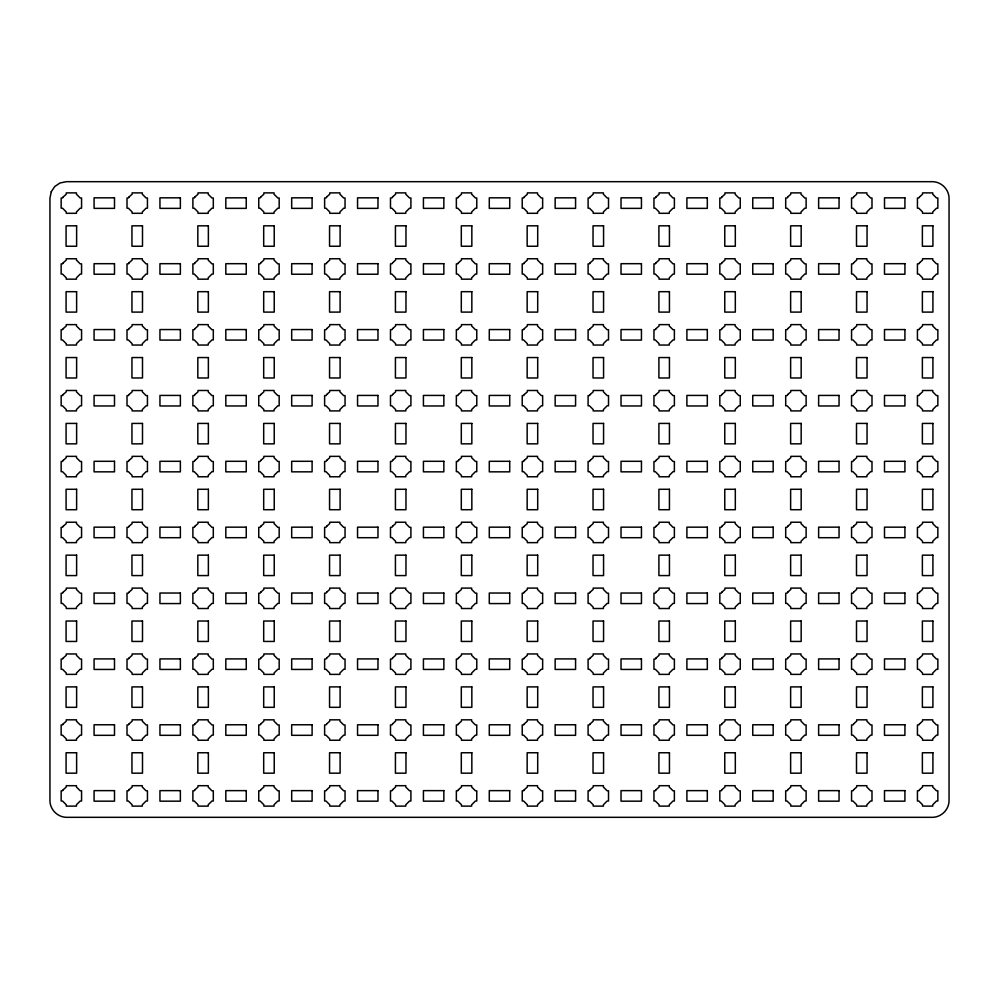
<?xml version="1.0" encoding="UTF-8"?>
<svg xmlns="http://www.w3.org/2000/svg" width="999" height="999" viewBox="0 0 999 999"><rect width="100%" height="100%" fill="white"/><g stroke="black" fill="none" stroke-linecap="round" stroke-linejoin="round"><path stroke-width="1.5" d="M51.249 191.746L49.95 198.152L49.95 800.848C50.125 809.702 57.567 817.145 66.421 817.319L932.579 817.319C941.433 817.145 948.875 809.702 949.05 800.848L949.05 198.152C948.875 189.298 941.433 181.855 932.579 181.681L66.421 181.681L60.002 182.979L54.77 186.513L51.249 191.746M63.262 196.878L62.512 197.989L61.151 197.989L61.151 208.204L62.512 208.204L66.246 211.938L66.246 213.299L76.461 213.299L76.461 211.938L80.195 208.204L81.568 208.204L81.568 197.989L80.195 197.989L76.461 194.256L76.461 192.882L66.246 192.882L66.246 194.256L63.262 196.878M63.262 262.749L62.512 263.861L61.151 263.861L61.151 274.063L62.512 274.063L66.246 277.809L66.246 279.171L76.461 279.171L76.461 277.809L80.195 274.063L81.568 274.063L81.568 263.861L80.195 263.861L76.461 260.115L76.461 258.753L66.246 258.753L66.246 260.115L63.262 262.749M129.121 196.878L128.384 197.989L127.01 197.989L127.01 208.204L128.384 208.204L132.118 211.938L132.118 213.299L142.333 213.299L142.333 211.938L146.066 208.204L147.44 208.204L147.44 197.989L146.066 197.989L142.333 194.256L142.333 192.882L132.118 192.882L132.118 194.256L129.121 196.878M63.262 328.609L62.512 329.72L61.151 329.72L61.151 339.935L62.512 339.935L66.246 343.668L66.246 345.042L76.461 345.042L76.461 343.668L80.195 339.935L81.568 339.935L81.568 329.72L80.195 329.72L76.461 325.986L76.461 324.625L66.246 324.625L66.246 325.986L63.262 328.609M129.121 262.749L128.384 263.861L127.01 263.861L127.01 274.063L128.384 274.063L132.118 277.809L132.118 279.171L142.333 279.171L142.333 277.809L146.066 274.063L147.44 274.063L147.44 263.861L146.066 263.861L142.333 260.115L142.333 258.753L132.118 258.753L132.118 260.115L129.121 262.749M194.992 196.878L194.256 197.989L192.882 197.989L192.882 208.204L194.256 208.204L197.989 211.938L197.989 213.299L208.204 213.299L208.204 211.938L211.938 208.204L213.299 208.204L213.299 197.989L211.938 197.989L208.204 194.256L208.204 192.882L197.989 192.882L197.989 194.256L194.992 196.878M63.262 394.48L62.512 395.592L61.151 395.592L61.151 405.806L62.512 405.806L66.246 409.54L66.246 410.901L76.461 410.901L76.461 409.54L80.195 405.806L81.568 405.806L81.568 395.592L80.195 395.592L76.461 391.858L76.461 390.484L66.246 390.484L66.246 391.858L63.262 394.48M129.121 328.609L128.384 329.72L127.01 329.72L127.01 339.935L128.384 339.935L132.118 343.668L132.118 345.042L142.333 345.042L142.333 343.668L146.066 339.935L147.44 339.935L147.44 329.72L146.066 329.72L142.333 325.986L142.333 324.625L132.118 324.625L132.118 325.986L129.121 328.609M194.992 262.749L194.256 263.861L192.882 263.861L192.882 274.063L194.256 274.063L197.989 277.809L197.989 279.171L208.204 279.171L208.204 277.809L211.938 274.063L213.299 274.063L213.299 263.861L211.938 263.861L208.204 260.115L208.204 258.753L197.989 258.753L197.989 260.115L194.992 262.749M63.262 460.352L62.512 461.463L61.151 461.463L61.151 471.665L62.512 471.665L66.246 475.412L66.246 476.773L76.461 476.773L76.461 475.412L80.195 471.665L81.568 471.665L81.568 461.463L80.195 461.463L76.461 457.717L76.461 456.356L66.246 456.356L66.246 457.717L63.262 460.352M260.864 196.878L260.115 197.989L258.753 197.989L258.753 208.204L260.115 208.204L263.861 211.938L263.861 213.299L274.063 213.299L274.063 211.938L277.809 208.204L279.171 208.204L279.171 197.989L277.809 197.989L274.063 194.256L274.063 192.882L263.861 192.882L263.861 194.256L260.864 196.878M129.121 394.48L128.384 395.592L127.01 395.592L127.01 405.806L128.384 405.806L132.118 409.54L132.118 410.901L142.333 410.901L142.333 409.54L146.066 405.806L147.44 405.806L147.44 395.592L146.066 395.592L142.333 391.858L142.333 390.484L132.118 390.484L132.118 391.858L129.121 394.48M194.992 328.609L194.256 329.72L192.882 329.72L192.882 339.935L194.256 339.935L197.989 343.668L197.989 345.042L208.204 345.042L208.204 343.668L211.938 339.935L213.299 339.935L213.299 329.72L211.938 329.72L208.204 325.986L208.204 324.625L197.989 324.625L197.989 325.986L194.992 328.609M63.262 526.223L62.512 527.335L61.151 527.335L61.151 537.537L62.512 537.537L66.246 541.283L66.246 542.644L76.461 542.644L76.461 541.283L80.195 537.537L81.568 537.537L81.568 527.335L80.195 527.335L76.461 523.588L76.461 522.227L66.246 522.227L66.246 523.588L63.262 526.223M260.864 262.749L260.115 263.861L258.753 263.861L258.753 274.063L260.115 274.063L263.861 277.809L263.861 279.171L274.063 279.171L274.063 277.809L277.809 274.063L279.171 274.063L279.171 263.861L277.809 263.861L274.063 260.115L274.063 258.753L263.861 258.753L263.861 260.115L260.864 262.749M129.121 460.352L128.384 461.463L127.01 461.463L127.01 471.665L128.384 471.665L132.118 475.412L132.118 476.773L142.333 476.773L142.333 475.412L146.066 471.665L147.44 471.665L147.44 461.463L146.066 461.463L142.333 457.717L142.333 456.356L132.118 456.356L132.118 457.717L129.121 460.352M326.735 196.878L325.986 197.989L324.625 197.989L324.625 208.204L325.986 208.204L329.72 211.938L329.72 213.299L339.935 213.299L339.935 211.938L343.668 208.204L345.042 208.204L345.042 197.989L343.668 197.989L339.935 194.256L339.935 192.882L329.72 192.882L329.72 194.256L326.735 196.878M194.992 394.48L194.256 395.592L192.882 395.592L192.882 405.806L194.256 405.806L197.989 409.54L197.989 410.901L208.204 410.901L208.204 409.54L211.938 405.806L213.299 405.806L213.299 395.592L211.938 395.592L208.204 391.858L208.204 390.484L197.989 390.484L197.989 391.858L194.992 394.48M63.262 592.082L62.512 593.194L61.151 593.194L61.151 603.408L62.512 603.408L66.246 607.142L66.246 608.516L76.461 608.516L76.461 607.142L80.195 603.408L81.568 603.408L81.568 593.194L80.195 593.194L76.461 589.46L76.461 588.099L66.246 588.099L66.246 589.46L63.262 592.082M260.864 328.609L260.115 329.72L258.753 329.72L258.753 339.935L260.115 339.935L263.861 343.668L263.861 345.042L274.063 345.042L274.063 343.668L277.809 339.935L279.171 339.935L279.171 329.72L277.809 329.72L274.063 325.986L274.063 324.625L263.861 324.625L263.861 325.986L260.864 328.609M129.121 526.223L128.384 527.335L127.01 527.335L127.01 537.537L128.384 537.537L132.118 541.283L132.118 542.644L142.333 542.644L142.333 541.283L146.066 537.537L147.44 537.537L147.44 527.335L146.066 527.335L142.333 523.588L142.333 522.227L132.118 522.227L132.118 523.588L129.121 526.223M326.735 262.749L325.986 263.861L324.625 263.861L324.625 274.063L325.986 274.063L329.72 277.809L329.72 279.171L339.935 279.171L339.935 277.809L343.668 274.063L345.042 274.063L345.042 263.861L343.668 263.861L339.935 260.115L339.935 258.753L329.72 258.753L329.72 260.115L326.735 262.749M194.992 460.352L194.256 461.463L192.882 461.463L192.882 471.665L194.256 471.665L197.989 475.412L197.989 476.773L208.204 476.773L208.204 475.412L211.938 471.665L213.299 471.665L213.299 461.463L211.938 461.463L208.204 457.717L208.204 456.356L197.989 456.356L197.989 457.717L194.992 460.352M63.262 657.954L62.512 659.065L61.151 659.065L61.151 669.28L62.512 669.28L66.246 673.014L66.246 674.375L76.461 674.375L76.461 673.014L80.195 669.28L81.568 669.28L81.568 659.065L80.195 659.065L76.461 655.332L76.461 653.958L66.246 653.958L66.246 655.332L63.262 657.954M392.595 196.878L391.858 197.989L390.484 197.989L390.484 208.204L391.858 208.204L395.592 211.938L395.592 213.299L405.806 213.299L405.806 211.938L409.54 208.204L410.901 208.204L410.901 197.989L409.54 197.989L405.806 194.256L405.806 192.882L395.592 192.882L395.592 194.256L392.595 196.878M260.864 394.48L260.115 395.592L258.753 395.592L258.753 405.806L260.115 405.806L263.861 409.54L263.861 410.901L274.063 410.901L274.063 409.54L277.809 405.806L279.171 405.806L279.171 395.592L277.809 395.592L274.063 391.858L274.063 390.484L263.861 390.484L263.861 391.858L260.864 394.48M129.121 592.082L128.384 593.194L127.01 593.194L127.01 603.408L128.384 603.408L132.118 607.142L132.118 608.516L142.333 608.516L142.333 607.142L146.066 603.408L147.44 603.408L147.44 593.194L146.066 593.194L142.333 589.46L142.333 588.099L132.118 588.099L132.118 589.46L129.121 592.082M326.735 328.609L325.986 329.72L324.625 329.72L324.625 339.935L325.986 339.935L329.72 343.668L329.72 345.042L339.935 345.042L339.935 343.668L343.668 339.935L345.042 339.935L345.042 329.72L343.668 329.72L339.935 325.986L339.935 324.625L329.72 324.625L329.72 325.986L326.735 328.609M194.992 526.223L194.256 527.335L192.882 527.335L192.882 537.537L194.256 537.537L197.989 541.283L197.989 542.644L208.204 542.644L208.204 541.283L211.938 537.537L213.299 537.537L213.299 527.335L211.938 527.335L208.204 523.588L208.204 522.227L197.989 522.227L197.989 523.588L194.992 526.223M63.262 723.825L62.512 724.937L61.151 724.937L61.151 735.139L62.512 735.139L66.246 738.885L66.246 740.247L76.461 740.247L76.461 738.885L80.195 735.139L81.568 735.139L81.568 724.937L80.195 724.937L76.461 721.191L76.461 719.829L66.246 719.829L66.246 721.191L63.262 723.825M392.595 262.749L391.858 263.861L390.484 263.861L390.484 274.063L391.858 274.063L395.592 277.809L395.592 279.171L405.806 279.171L405.806 277.809L409.54 274.063L410.901 274.063L410.901 263.861L409.54 263.861L405.806 260.115L405.806 258.753L395.592 258.753L395.592 260.115L392.595 262.749M260.864 460.352L260.115 461.463L258.753 461.463L258.753 471.665L260.115 471.665L263.861 475.412L263.861 476.773L274.063 476.773L274.063 475.412L277.809 471.665L279.171 471.665L279.171 461.463L277.809 461.463L274.063 457.717L274.063 456.356L263.861 456.356L263.861 457.717L260.864 460.352M129.121 657.954L128.384 659.065L127.01 659.065L127.01 669.28L128.384 669.28L132.118 673.014L132.118 674.375L142.333 674.375L142.333 673.014L146.066 669.28L147.44 669.28L147.44 659.065L146.066 659.065L142.333 655.332L142.333 653.958L132.118 653.958L132.118 655.332L129.121 657.954M458.466 196.878L457.717 197.989L456.356 197.989L456.356 208.204L457.717 208.204L461.463 211.938L461.463 213.299L471.665 213.299L471.665 211.938L475.412 208.204L476.773 208.204L476.773 197.989L475.412 197.989L471.665 194.256L471.665 192.882L461.463 192.882L461.463 194.256L458.466 196.878M326.735 394.48L325.986 395.592L324.625 395.592L324.625 405.806L325.986 405.806L329.72 409.54L329.72 410.901L339.935 410.901L339.935 409.54L343.668 405.806L345.042 405.806L345.042 395.592L343.668 395.592L339.935 391.858L339.935 390.484L329.72 390.484L329.72 391.858L326.735 394.48M194.992 592.082L194.256 593.194L192.882 593.194L192.882 603.408L194.256 603.408L197.989 607.142L197.989 608.516L208.204 608.516L208.204 607.142L211.938 603.408L213.299 603.408L213.299 593.194L211.938 593.194L208.204 589.46L208.204 588.099L197.989 588.099L197.989 589.46L194.992 592.082M63.262 789.685L62.512 790.796L61.151 790.796L61.151 801.011L62.512 801.011L66.246 804.744L66.246 806.118L76.461 806.118L76.461 804.744L80.195 801.011L81.568 801.011L81.568 790.796L80.195 790.796L76.461 787.062L76.461 785.701L66.246 785.701L66.246 787.062L63.262 789.685M392.595 328.609L391.858 329.72L390.484 329.72L390.484 339.935L391.858 339.935L395.592 343.668L395.592 345.042L405.806 345.042L405.806 343.668L409.54 339.935L410.901 339.935L410.901 329.72L409.54 329.72L405.806 325.986L405.806 324.625L395.592 324.625L395.592 325.986L392.595 328.609M260.864 526.223L260.115 527.335L258.753 527.335L258.753 537.537L260.115 537.537L263.861 541.283L263.861 542.644L274.063 542.644L274.063 541.283L277.809 537.537L279.171 537.537L279.171 527.335L277.809 527.335L274.063 523.588L274.063 522.227L263.861 522.227L263.861 523.588L260.864 526.223M129.121 723.825L128.384 724.937L127.01 724.937L127.01 735.139L128.384 735.139L132.118 738.885L132.118 740.247L142.333 740.247L142.333 738.885L146.066 735.139L147.44 735.139L147.44 724.937L146.066 724.937L142.333 721.191L142.333 719.829L132.118 719.829L132.118 721.191L129.121 723.825M458.466 262.749L457.717 263.861L456.356 263.861L456.356 274.063L457.717 274.063L461.463 277.809L461.463 279.171L471.665 279.171L471.665 277.809L475.412 274.063L476.773 274.063L476.773 263.861L475.412 263.861L471.665 260.115L471.665 258.753L461.463 258.753L461.463 260.115L458.466 262.749M326.735 460.352L325.986 461.463L324.625 461.463L324.625 471.665L325.986 471.665L329.72 475.412L329.72 476.773L339.935 476.773L339.935 475.412L343.668 471.665L345.042 471.665L345.042 461.463L343.668 461.463L339.935 457.717L339.935 456.356L329.72 456.356L329.72 457.717L326.735 460.352M194.992 657.954L194.256 659.065L192.882 659.065L192.882 669.28L194.256 669.28L197.989 673.014L197.989 674.375L208.204 674.375L208.204 673.014L211.938 669.28L213.299 669.28L213.299 659.065L211.938 659.065L208.204 655.332L208.204 653.958L197.989 653.958L197.989 655.332L194.992 657.954M524.338 196.878L523.588 197.989L522.227 197.989L522.227 208.204L523.588 208.204L527.335 211.938L527.335 213.299L537.537 213.299L537.537 211.938L541.283 208.204L542.644 208.204L542.644 197.989L541.283 197.989L537.537 194.256L537.537 192.882L527.335 192.882L527.335 194.256L524.338 196.878M392.595 394.48L391.858 395.592L390.484 395.592L390.484 405.806L391.858 405.806L395.592 409.54L395.592 410.901L405.806 410.901L405.806 409.54L409.54 405.806L410.901 405.806L410.901 395.592L409.54 395.592L405.806 391.858L405.806 390.484L395.592 390.484L395.592 391.858L392.595 394.48M260.864 592.082L260.115 593.194L258.753 593.194L258.753 603.408L260.115 603.408L263.861 607.142L263.861 608.516L274.063 608.516L274.063 607.142L277.809 603.408L279.171 603.408L279.171 593.194L277.809 593.194L274.063 589.46L274.063 588.099L263.861 588.099L263.861 589.46L260.864 592.082M129.121 789.685L128.384 790.796L127.01 790.796L127.01 801.011L128.384 801.011L132.118 804.744L132.118 806.118L142.333 806.118L142.333 804.744L146.066 801.011L147.44 801.011L147.44 790.796L146.066 790.796L142.333 787.062L142.333 785.701L132.118 785.701L132.118 787.062L129.121 789.685M458.466 328.609L457.717 329.72L456.356 329.72L456.356 339.935L457.717 339.935L461.463 343.668L461.463 345.042L471.665 345.042L471.665 343.668L475.412 339.935L476.773 339.935L476.773 329.72L475.412 329.72L471.665 325.986L471.665 324.625L461.463 324.625L461.463 325.986L458.466 328.609M326.735 526.223L325.986 527.335L324.625 527.335L324.625 537.537L325.986 537.537L329.72 541.283L329.72 542.644L339.935 542.644L339.935 541.283L343.668 537.537L345.042 537.537L345.042 527.335L343.668 527.335L339.935 523.588L339.935 522.227L329.72 522.227L329.72 523.588L326.735 526.223M194.992 723.825L194.256 724.937L192.882 724.937L192.882 735.139L194.256 735.139L197.989 738.885L197.989 740.247L208.204 740.247L208.204 738.885L211.938 735.139L213.299 735.139L213.299 724.937L211.938 724.937L208.204 721.191L208.204 719.829L197.989 719.829L197.989 721.191L194.992 723.825M524.338 262.749L523.588 263.861L522.227 263.861L522.227 274.063L523.588 274.063L527.335 277.809L527.335 279.171L537.537 279.171L537.537 277.809L541.283 274.063L542.644 274.063L542.644 263.861L541.283 263.861L537.537 260.115L537.537 258.753L527.335 258.753L527.335 260.115L524.338 262.749M392.595 460.352L391.858 461.463L390.484 461.463L390.484 471.665L391.858 471.665L395.592 475.412L395.592 476.773L405.806 476.773L405.806 475.412L409.54 471.665L410.901 471.665L410.901 461.463L409.54 461.463L405.806 457.717L405.806 456.356L395.592 456.356L395.592 457.717L392.595 460.352M260.864 657.954L260.115 659.065L258.753 659.065L258.753 669.28L260.115 669.28L263.861 673.014L263.861 674.375L274.063 674.375L274.063 673.014L277.809 669.28L279.171 669.28L279.171 659.065L277.809 659.065L274.063 655.332L274.063 653.958L263.861 653.958L263.861 655.332L260.864 657.954M590.209 196.878L589.46 197.989L588.099 197.989L588.099 208.204L589.46 208.204L593.194 211.938L593.194 213.299L603.408 213.299L603.408 211.938L607.142 208.204L608.516 208.204L608.516 197.989L607.142 197.989L603.408 194.256L603.408 192.882L593.194 192.882L593.194 194.256L590.209 196.878M458.466 394.48L457.717 395.592L456.356 395.592L456.356 405.806L457.717 405.806L461.463 409.54L461.463 410.901L471.665 410.901L471.665 409.54L475.412 405.806L476.773 405.806L476.773 395.592L475.412 395.592L471.665 391.858L471.665 390.484L461.463 390.484L461.463 391.858L458.466 394.48M326.735 592.082L325.986 593.194L324.625 593.194L324.625 603.408L325.986 603.408L329.72 607.142L329.72 608.516L339.935 608.516L339.935 607.142L343.668 603.408L345.042 603.408L345.042 593.194L343.668 593.194L339.935 589.46L339.935 588.099L329.72 588.099L329.72 589.46L326.735 592.082M194.992 789.685L194.256 790.796L192.882 790.796L192.882 801.011L194.256 801.011L197.989 804.744L197.989 806.118L208.204 806.118L208.204 804.744L211.938 801.011L213.299 801.011L213.299 790.796L211.938 790.796L208.204 787.062L208.204 785.701L197.989 785.701L197.989 787.062L194.992 789.685M524.338 328.609L523.588 329.72L522.227 329.72L522.227 339.935L523.588 339.935L527.335 343.668L527.335 345.042L537.537 345.042L537.537 343.668L541.283 339.935L542.644 339.935L542.644 329.72L541.283 329.72L537.537 325.986L537.537 324.625L527.335 324.625L527.335 325.986L524.338 328.609M392.595 526.223L391.858 527.335L390.484 527.335L390.484 537.537L391.858 537.537L395.592 541.283L395.592 542.644L405.806 542.644L405.806 541.283L409.54 537.537L410.901 537.537L410.901 527.335L409.54 527.335L405.806 523.588L405.806 522.227L395.592 522.227L395.592 523.588L392.595 526.223M260.864 723.825L260.115 724.937L258.753 724.937L258.753 735.139L260.115 735.139L263.861 738.885L263.861 740.247L274.063 740.247L274.063 738.885L277.809 735.139L279.171 735.139L279.171 724.937L277.809 724.937L274.063 721.191L274.063 719.829L263.861 719.829L263.861 721.191L260.864 723.825M590.209 262.749L589.46 263.861L588.099 263.861L588.099 274.063L589.46 274.063L593.194 277.809L593.194 279.171L603.408 279.171L603.408 277.809L607.142 274.063L608.516 274.063L608.516 263.861L607.142 263.861L603.408 260.115L603.408 258.753L593.194 258.753L593.194 260.115L590.209 262.749M458.466 460.352L457.717 461.463L456.356 461.463L456.356 471.665L457.717 471.665L461.463 475.412L461.463 476.773L471.665 476.773L471.665 475.412L475.412 471.665L476.773 471.665L476.773 461.463L475.412 461.463L471.665 457.717L471.665 456.356L461.463 456.356L461.463 457.717L458.466 460.352M326.735 657.954L325.986 659.065L324.625 659.065L324.625 669.28L325.986 669.28L329.72 673.014L329.72 674.375L339.935 674.375L339.935 673.014L343.668 669.28L345.042 669.28L345.042 659.065L343.668 659.065L339.935 655.332L339.935 653.958L329.72 653.958L329.72 655.332L326.735 657.954M656.068 196.878L655.332 197.989L653.958 197.989L653.958 208.204L655.332 208.204L659.065 211.938L659.065 213.299L669.28 213.299L669.28 211.938L673.014 208.204L674.375 208.204L674.375 197.989L673.014 197.989L669.28 194.256L669.28 192.882L659.065 192.882L659.065 194.256L656.068 196.878M524.338 394.48L523.588 395.592L522.227 395.592L522.227 405.806L523.588 405.806L527.335 409.54L527.335 410.901L537.537 410.901L537.537 409.54L541.283 405.806L542.644 405.806L542.644 395.592L541.283 395.592L537.537 391.858L537.537 390.484L527.335 390.484L527.335 391.858L524.338 394.48M392.595 592.082L391.858 593.194L390.484 593.194L390.484 603.408L391.858 603.408L395.592 607.142L395.592 608.516L405.806 608.516L405.806 607.142L409.54 603.408L410.901 603.408L410.901 593.194L409.54 593.194L405.806 589.46L405.806 588.099L395.592 588.099L395.592 589.46L392.595 592.082M260.864 789.685L260.115 790.796L258.753 790.796L258.753 801.011L260.115 801.011L263.861 804.744L263.861 806.118L274.063 806.118L274.063 804.744L277.809 801.011L279.171 801.011L279.171 790.796L277.809 790.796L274.063 787.062L274.063 785.701L263.861 785.701L263.861 787.062L260.864 789.685M590.209 328.609L589.46 329.72L588.099 329.72L588.099 339.935L589.46 339.935L593.194 343.668L593.194 345.042L603.408 345.042L603.408 343.668L607.142 339.935L608.516 339.935L608.516 329.72L607.142 329.72L603.408 325.986L603.408 324.625L593.194 324.625L593.194 325.986L590.209 328.609M458.466 526.223L457.717 527.335L456.356 527.335L456.356 537.537L457.717 537.537L461.463 541.283L461.463 542.644L471.665 542.644L471.665 541.283L475.412 537.537L476.773 537.537L476.773 527.335L475.412 527.335L471.665 523.588L471.665 522.227L461.463 522.227L461.463 523.588L458.466 526.223M326.735 723.825L325.986 724.937L324.625 724.937L324.625 735.139L325.986 735.139L329.72 738.885L329.72 740.247L339.935 740.247L339.935 738.885L343.668 735.139L345.042 735.139L345.042 724.937L343.668 724.937L339.935 721.191L339.935 719.829L329.72 719.829L329.72 721.191L326.735 723.825M656.068 262.749L655.332 263.861L653.958 263.861L653.958 274.063L655.332 274.063L659.065 277.809L659.065 279.171L669.28 279.171L669.28 277.809L673.014 274.063L674.375 274.063L674.375 263.861L673.014 263.861L669.28 260.115L669.28 258.753L659.065 258.753L659.065 260.115L656.068 262.749M524.338 460.352L523.588 461.463L522.227 461.463L522.227 471.665L523.588 471.665L527.335 475.412L527.335 476.773L537.537 476.773L537.537 475.412L541.283 471.665L542.644 471.665L542.644 461.463L541.283 461.463L537.537 457.717L537.537 456.356L527.335 456.356L527.335 457.717L524.338 460.352M392.595 657.954L391.858 659.065L390.484 659.065L390.484 669.28L391.858 669.28L395.592 673.014L395.592 674.375L405.806 674.375L405.806 673.014L409.54 669.28L410.901 669.28L410.901 659.065L409.54 659.065L405.806 655.332L405.806 653.958L395.592 653.958L395.592 655.332L392.595 657.954M721.94 196.878L721.191 197.989L719.829 197.989L719.829 208.204L721.191 208.204L724.937 211.938L724.937 213.299L735.139 213.299L735.139 211.938L738.885 208.204L740.247 208.204L740.247 197.989L738.885 197.989L735.139 194.256L735.139 192.882L724.937 192.882L724.937 194.256L721.94 196.878M590.209 394.48L589.46 395.592L588.099 395.592L588.099 405.806L589.46 405.806L593.194 409.54L593.194 410.901L603.408 410.901L603.408 409.54L607.142 405.806L608.516 405.806L608.516 395.592L607.142 395.592L603.408 391.858L603.408 390.484L593.194 390.484L593.194 391.858L590.209 394.48M458.466 592.082L457.717 593.194L456.356 593.194L456.356 603.408L457.717 603.408L461.463 607.142L461.463 608.516L471.665 608.516L471.665 607.142L475.412 603.408L476.773 603.408L476.773 593.194L475.412 593.194L471.665 589.46L471.665 588.099L461.463 588.099L461.463 589.46L458.466 592.082M326.735 789.685L325.986 790.796L324.625 790.796L324.625 801.011L325.986 801.011L329.72 804.744L329.72 806.118L339.935 806.118L339.935 804.744L343.668 801.011L345.042 801.011L345.042 790.796L343.668 790.796L339.935 787.062L339.935 785.701L329.72 785.701L329.72 787.062L326.735 789.685M656.068 328.609L655.332 329.72L653.958 329.72L653.958 339.935L655.332 339.935L659.065 343.668L659.065 345.042L669.28 345.042L669.28 343.668L673.014 339.935L674.375 339.935L674.375 329.72L673.014 329.72L669.28 325.986L669.28 324.625L659.065 324.625L659.065 325.986L656.068 328.609M524.338 526.223L523.588 527.335L522.227 527.335L522.227 537.537L523.588 537.537L527.335 541.283L527.335 542.644L537.537 542.644L537.537 541.283L541.283 537.537L542.644 537.537L542.644 527.335L541.283 527.335L537.537 523.588L537.537 522.227L527.335 522.227L527.335 523.588L524.338 526.223M392.595 723.825L391.858 724.937L390.484 724.937L390.484 735.139L391.858 735.139L395.592 738.885L395.592 740.247L405.806 740.247L405.806 738.885L409.54 735.139L410.901 735.139L410.901 724.937L409.54 724.937L405.806 721.191L405.806 719.829L395.592 719.829L395.592 721.191L392.595 723.825M721.94 262.749L721.191 263.861L719.829 263.861L719.829 274.063L721.191 274.063L724.937 277.809L724.937 279.171L735.139 279.171L735.139 277.809L738.885 274.063L740.247 274.063L740.247 263.861L738.885 263.861L735.139 260.115L735.139 258.753L724.937 258.753L724.937 260.115L721.94 262.749M590.209 460.352L589.46 461.463L588.099 461.463L588.099 471.665L589.46 471.665L593.194 475.412L593.194 476.773L603.408 476.773L603.408 475.412L607.142 471.665L608.516 471.665L608.516 461.463L607.142 461.463L603.408 457.717L603.408 456.356L593.194 456.356L593.194 457.717L590.209 460.352M458.466 657.954L457.717 659.065L456.356 659.065L456.356 669.28L457.717 669.28L461.463 673.014L461.463 674.375L471.665 674.375L471.665 673.014L475.412 669.28L476.773 669.28L476.773 659.065L475.412 659.065L471.665 655.332L471.665 653.958L461.463 653.958L461.463 655.332L458.466 657.954M787.811 196.878L787.062 197.989L785.701 197.989L785.701 208.204L787.062 208.204L790.796 211.938L790.796 213.299L801.011 213.299L801.011 211.938L804.744 208.204L806.118 208.204L806.118 197.989L804.744 197.989L801.011 194.256L801.011 192.882L790.796 192.882L790.796 194.256L787.811 196.878M656.068 394.48L655.332 395.592L653.958 395.592L653.958 405.806L655.332 405.806L659.065 409.54L659.065 410.901L669.28 410.901L669.28 409.54L673.014 405.806L674.375 405.806L674.375 395.592L673.014 395.592L669.28 391.858L669.28 390.484L659.065 390.484L659.065 391.858L656.068 394.48M524.338 592.082L523.588 593.194L522.227 593.194L522.227 603.408L523.588 603.408L527.335 607.142L527.335 608.516L537.537 608.516L537.537 607.142L541.283 603.408L542.644 603.408L542.644 593.194L541.283 593.194L537.537 589.46L537.537 588.099L527.335 588.099L527.335 589.46L524.338 592.082M392.595 789.685L391.858 790.796L390.484 790.796L390.484 801.011L391.858 801.011L395.592 804.744L395.592 806.118L405.806 806.118L405.806 804.744L409.54 801.011L410.901 801.011L410.901 790.796L409.54 790.796L405.806 787.062L405.806 785.701L395.592 785.701L395.592 787.062L392.595 789.685M721.94 328.609L721.191 329.72L719.829 329.72L719.829 339.935L721.191 339.935L724.937 343.668L724.937 345.042L735.139 345.042L735.139 343.668L738.885 339.935L740.247 339.935L740.247 329.72L738.885 329.72L735.139 325.986L735.139 324.625L724.937 324.625L724.937 325.986L721.94 328.609M590.209 526.223L589.46 527.335L588.099 527.335L588.099 537.537L589.46 537.537L593.194 541.283L593.194 542.644L603.408 542.644L603.408 541.283L607.142 537.537L608.516 537.537L608.516 527.335L607.142 527.335L603.408 523.588L603.408 522.227L593.194 522.227L593.194 523.588L590.209 526.223M458.466 723.825L457.717 724.937L456.356 724.937L456.356 735.139L457.717 735.139L461.463 738.885L461.463 740.247L471.665 740.247L471.665 738.885L475.412 735.139L476.773 735.139L476.773 724.937L475.412 724.937L471.665 721.191L471.665 719.829L461.463 719.829L461.463 721.191L458.466 723.825M787.811 262.749L787.062 263.861L785.701 263.861L785.701 274.063L787.062 274.063L790.796 277.809L790.796 279.171L801.011 279.171L801.011 277.809L804.744 274.063L806.118 274.063L806.118 263.861L804.744 263.861L801.011 260.115L801.011 258.753L790.796 258.753L790.796 260.115L787.811 262.749M656.068 460.352L655.332 461.463L653.958 461.463L653.958 471.665L655.332 471.665L659.065 475.412L659.065 476.773L669.28 476.773L669.28 475.412L673.014 471.665L674.375 471.665L674.375 461.463L673.014 461.463L669.28 457.717L669.28 456.356L659.065 456.356L659.065 457.717L656.068 460.352M524.338 657.954L523.588 659.065L522.227 659.065L522.227 669.28L523.588 669.28L527.335 673.014L527.335 674.375L537.537 674.375L537.537 673.014L541.283 669.28L542.644 669.28L542.644 659.065L541.283 659.065L537.537 655.332L537.537 653.958L527.335 653.958L527.335 655.332L524.338 657.954M853.67 196.878L852.934 197.989L851.56 197.989L851.56 208.204L852.934 208.204L856.667 211.938L856.667 213.299L866.882 213.299L866.882 211.938L870.616 208.204L871.99 208.204L871.99 197.989L870.616 197.989L866.882 194.256L866.882 192.882L856.667 192.882L856.667 194.256L853.67 196.878M721.94 394.48L721.191 395.592L719.829 395.592L719.829 405.806L721.191 405.806L724.937 409.54L724.937 410.901L735.139 410.901L735.139 409.54L738.885 405.806L740.247 405.806L740.247 395.592L738.885 395.592L735.139 391.858L735.139 390.484L724.937 390.484L724.937 391.858L721.94 394.48M590.209 592.082L589.46 593.194L588.099 593.194L588.099 603.408L589.46 603.408L593.194 607.142L593.194 608.516L603.408 608.516L603.408 607.142L607.142 603.408L608.516 603.408L608.516 593.194L607.142 593.194L603.408 589.46L603.408 588.099L593.194 588.099L593.194 589.46L590.209 592.082M458.466 789.685L457.717 790.796L456.356 790.796L456.356 801.011L457.717 801.011L461.463 804.744L461.463 806.118L471.665 806.118L471.665 804.744L475.412 801.011L476.773 801.011L476.773 790.796L475.412 790.796L471.665 787.062L471.665 785.701L461.463 785.701L461.463 787.062L458.466 789.685M787.811 328.609L787.062 329.72L785.701 329.72L785.701 339.935L787.062 339.935L790.796 343.668L790.796 345.042L801.011 345.042L801.011 343.668L804.744 339.935L806.118 339.935L806.118 329.72L804.744 329.72L801.011 325.986L801.011 324.625L790.796 324.625L790.796 325.986L787.811 328.609M656.068 526.223L655.332 527.335L653.958 527.335L653.958 537.537L655.332 537.537L659.065 541.283L659.065 542.644L669.28 542.644L669.28 541.283L673.014 537.537L674.375 537.537L674.375 527.335L673.014 527.335L669.28 523.588L669.28 522.227L659.065 522.227L659.065 523.588L656.068 526.223M524.338 723.825L523.588 724.937L522.227 724.937L522.227 735.139L523.588 735.139L527.335 738.885L527.335 740.247L537.537 740.247L537.537 738.885L541.283 735.139L542.644 735.139L542.644 724.937L541.283 724.937L537.537 721.191L537.537 719.829L527.335 719.829L527.335 721.191L524.338 723.825M853.67 262.749L852.934 263.861L851.56 263.861L851.56 274.063L852.934 274.063L856.667 277.809L856.667 279.171L866.882 279.171L866.882 277.809L870.616 274.063L871.99 274.063L871.99 263.861L870.616 263.861L866.882 260.115L866.882 258.753L856.667 258.753L856.667 260.115L853.67 262.749M721.94 460.352L721.191 461.463L719.829 461.463L719.829 471.665L721.191 471.665L724.937 475.412L724.937 476.773L735.139 476.773L735.139 475.412L738.885 471.665L740.247 471.665L740.247 461.463L738.885 461.463L735.139 457.717L735.139 456.356L724.937 456.356L724.937 457.717L721.94 460.352M590.209 657.954L589.46 659.065L588.099 659.065L588.099 669.28L589.46 669.28L593.194 673.014L593.194 674.375L603.408 674.375L603.408 673.014L607.142 669.28L608.516 669.28L608.516 659.065L607.142 659.065L603.408 655.332L603.408 653.958L593.194 653.958L593.194 655.332L590.209 657.954M919.542 196.878L918.805 197.989L917.432 197.989L917.432 208.204L918.805 208.204L922.539 211.938L922.539 213.299L932.754 213.299L932.754 211.938L936.488 208.204L937.849 208.204L937.849 197.989L936.488 197.989L932.754 194.256L932.754 192.882L922.539 192.882L922.539 194.256L919.542 196.878M787.811 394.48L787.062 395.592L785.701 395.592L785.701 405.806L787.062 405.806L790.796 409.54L790.796 410.901L801.011 410.901L801.011 409.54L804.744 405.806L806.118 405.806L806.118 395.592L804.744 395.592L801.011 391.858L801.011 390.484L790.796 390.484L790.796 391.858L787.811 394.48M656.068 592.082L655.332 593.194L653.958 593.194L653.958 603.408L655.332 603.408L659.065 607.142L659.065 608.516L669.28 608.516L669.28 607.142L673.014 603.408L674.375 603.408L674.375 593.194L673.014 593.194L669.28 589.46L669.28 588.099L659.065 588.099L659.065 589.46L656.068 592.082M524.338 789.685L523.588 790.796L522.227 790.796L522.227 801.011L523.588 801.011L527.335 804.744L527.335 806.118L537.537 806.118L537.537 804.744L541.283 801.011L542.644 801.011L542.644 790.796L541.283 790.796L537.537 787.062L537.537 785.701L527.335 785.701L527.335 787.062L524.338 789.685M853.67 328.609L852.934 329.72L851.56 329.72L851.56 339.935L852.934 339.935L856.667 343.668L856.667 345.042L866.882 345.042L866.882 343.668L870.616 339.935L871.99 339.935L871.99 329.72L870.616 329.72L866.882 325.986L866.882 324.625L856.667 324.625L856.667 325.986L853.67 328.609M721.94 526.223L721.191 527.335L719.829 527.335L719.829 537.537L721.191 537.537L724.937 541.283L724.937 542.644L735.139 542.644L735.139 541.283L738.885 537.537L740.247 537.537L740.247 527.335L738.885 527.335L735.139 523.588L735.139 522.227L724.937 522.227L724.937 523.588L721.94 526.223M590.209 723.825L589.46 724.937L588.099 724.937L588.099 735.139L589.46 735.139L593.194 738.885L593.194 740.247L603.408 740.247L603.408 738.885L607.142 735.139L608.516 735.139L608.516 724.937L607.142 724.937L603.408 721.191L603.408 719.829L593.194 719.829L593.194 721.191L590.209 723.825M919.542 262.749L918.805 263.861L917.432 263.861L917.432 274.063L918.805 274.063L922.539 277.809L922.539 279.171L932.754 279.171L932.754 277.809L936.488 274.063L937.849 274.063L937.849 263.861L936.488 263.861L932.754 260.115L932.754 258.753L922.539 258.753L922.539 260.115L919.542 262.749M787.811 460.352L787.062 461.463L785.701 461.463L785.701 471.665L787.062 471.665L790.796 475.412L790.796 476.773L801.011 476.773L801.011 475.412L804.744 471.665L806.118 471.665L806.118 461.463L804.744 461.463L801.011 457.717L801.011 456.356L790.796 456.356L790.796 457.717L787.811 460.352M656.068 657.954L655.332 659.065L653.958 659.065L653.958 669.28L655.332 669.28L659.065 673.014L659.065 674.375L669.28 674.375L669.28 673.014L673.014 669.28L674.375 669.28L674.375 659.065L673.014 659.065L669.28 655.332L669.28 653.958L659.065 653.958L659.065 655.332L656.068 657.954M853.67 394.48L852.934 395.592L851.56 395.592L851.56 405.806L852.934 405.806L856.667 409.54L856.667 410.901L866.882 410.901L866.882 409.54L870.616 405.806L871.99 405.806L871.99 395.592L870.616 395.592L866.882 391.858L866.882 390.484L856.667 390.484L856.667 391.858L853.67 394.48M721.94 592.082L721.191 593.194L719.829 593.194L719.829 603.408L721.191 603.408L724.937 607.142L724.937 608.516L735.139 608.516L735.139 607.142L738.885 603.408L740.247 603.408L740.247 593.194L738.885 593.194L735.139 589.46L735.139 588.099L724.937 588.099L724.937 589.46L721.94 592.082M590.209 789.685L589.46 790.796L588.099 790.796L588.099 801.011L589.46 801.011L593.194 804.744L593.194 806.118L603.408 806.118L603.408 804.744L607.142 801.011L608.516 801.011L608.516 790.796L607.142 790.796L603.408 787.062L603.408 785.701L593.194 785.701L593.194 787.062L590.209 789.685M919.542 328.609L918.805 329.72L917.432 329.72L917.432 339.935L918.805 339.935L922.539 343.668L922.539 345.042L932.754 345.042L932.754 343.668L936.488 339.935L937.849 339.935L937.849 329.72L936.488 329.72L932.754 325.986L932.754 324.625L922.539 324.625L922.539 325.986L919.542 328.609M787.811 526.223L787.062 527.335L785.701 527.335L785.701 537.537L787.062 537.537L790.796 541.283L790.796 542.644L801.011 542.644L801.011 541.283L804.744 537.537L806.118 537.537L806.118 527.335L804.744 527.335L801.011 523.588L801.011 522.227L790.796 522.227L790.796 523.588L787.811 526.223M656.068 723.825L655.332 724.937L653.958 724.937L653.958 735.139L655.332 735.139L659.065 738.885L659.065 740.247L669.28 740.247L669.28 738.885L673.014 735.139L674.375 735.139L674.375 724.937L673.014 724.937L669.28 721.191L669.28 719.829L659.065 719.829L659.065 721.191L656.068 723.825M853.67 460.352L852.934 461.463L851.56 461.463L851.56 471.665L852.934 471.665L856.667 475.412L856.667 476.773L866.882 476.773L866.882 475.412L870.616 471.665L871.99 471.665L871.99 461.463L870.616 461.463L866.882 457.717L866.882 456.356L856.667 456.356L856.667 457.717L853.67 460.352M721.94 657.954L721.191 659.065L719.829 659.065L719.829 669.28L721.191 669.28L724.937 673.014L724.937 674.375L735.139 674.375L735.139 673.014L738.885 669.28L740.247 669.28L740.247 659.065L738.885 659.065L735.139 655.332L735.139 653.958L724.937 653.958L724.937 655.332L721.94 657.954M919.542 394.48L918.805 395.592L917.432 395.592L917.432 405.806L918.805 405.806L922.539 409.54L922.539 410.901L932.754 410.901L932.754 409.54L936.488 405.806L937.849 405.806L937.849 395.592L936.488 395.592L932.754 391.858L932.754 390.484L922.539 390.484L922.539 391.858L919.542 394.48M787.811 592.082L787.062 593.194L785.701 593.194L785.701 603.408L787.062 603.408L790.796 607.142L790.796 608.516L801.011 608.516L801.011 607.142L804.744 603.408L806.118 603.408L806.118 593.194L804.744 593.194L801.011 589.46L801.011 588.099L790.796 588.099L790.796 589.46L787.811 592.082M656.068 789.685L655.332 790.796L653.958 790.796L653.958 801.011L655.332 801.011L659.065 804.744L659.065 806.118L669.28 806.118L669.28 804.744L673.014 801.011L674.375 801.011L674.375 790.796L673.014 790.796L669.28 787.062L669.28 785.701L659.065 785.701L659.065 787.062L656.068 789.685M853.67 526.223L852.934 527.335L851.56 527.335L851.56 537.537L852.934 537.537L856.667 541.283L856.667 542.644L866.882 542.644L866.882 541.283L870.616 537.537L871.99 537.537L871.99 527.335L870.616 527.335L866.882 523.588L866.882 522.227L856.667 522.227L856.667 523.588L853.67 526.223M721.94 723.825L721.191 724.937L719.829 724.937L719.829 735.139L721.191 735.139L724.937 738.885L724.937 740.247L735.139 740.247L735.139 738.885L738.885 735.139L740.247 735.139L740.247 724.937L738.885 724.937L735.139 721.191L735.139 719.829L724.937 719.829L724.937 721.191L721.94 723.825M919.542 460.352L918.805 461.463L917.432 461.463L917.432 471.665L918.805 471.665L922.539 475.412L922.539 476.773L932.754 476.773L932.754 475.412L936.488 471.665L937.849 471.665L937.849 461.463L936.488 461.463L932.754 457.717L932.754 456.356L922.539 456.356L922.539 457.717L919.542 460.352M787.811 657.954L787.062 659.065L785.701 659.065L785.701 669.28L787.062 669.28L790.796 673.014L790.796 674.375L801.011 674.375L801.011 673.014L804.744 669.28L806.118 669.28L806.118 659.065L804.744 659.065L801.011 655.332L801.011 653.958L790.796 653.958L790.796 655.332L787.811 657.954M853.67 592.082L852.934 593.194L851.56 593.194L851.56 603.408L852.934 603.408L856.667 607.142L856.667 608.516L866.882 608.516L866.882 607.142L870.616 603.408L871.99 603.408L871.99 593.194L870.616 593.194L866.882 589.46L866.882 588.099L856.667 588.099L856.667 589.46L853.67 592.082M721.94 789.685L721.191 790.796L719.829 790.796L719.829 801.011L721.191 801.011L724.937 804.744L724.937 806.118L735.139 806.118L735.139 804.744L738.885 801.011L740.247 801.011L740.247 790.796L738.885 790.796L735.139 787.062L735.139 785.701L724.937 785.701L724.937 787.062L721.94 789.685M919.542 526.223L918.805 527.335L917.432 527.335L917.432 537.537L918.805 537.537L922.539 541.283L922.539 542.644L932.754 542.644L932.754 541.283L936.488 537.537L937.849 537.537L937.849 527.335L936.488 527.335L932.754 523.588L932.754 522.227L922.539 522.227L922.539 523.588L919.542 526.223M787.811 723.825L787.062 724.937L785.701 724.937L785.701 735.139L787.062 735.139L790.796 738.885L790.796 740.247L801.011 740.247L801.011 738.885L804.744 735.139L806.118 735.139L806.118 724.937L804.744 724.937L801.011 721.191L801.011 719.829L790.796 719.829L790.796 721.191L787.811 723.825M853.67 657.954L852.934 659.065L851.56 659.065L851.56 669.28L852.934 669.28L856.667 673.014L856.667 674.375L866.882 674.375L866.882 673.014L870.616 669.28L871.99 669.28L871.99 659.065L870.616 659.065L866.882 655.332L866.882 653.958L856.667 653.958L856.667 655.332L853.67 657.954M919.542 592.082L918.805 593.194L917.432 593.194L917.432 603.408L918.805 603.408L922.539 607.142L922.539 608.516L932.754 608.516L932.754 607.142L936.488 603.408L937.849 603.408L937.849 593.194L936.488 593.194L932.754 589.46L932.754 588.099L922.539 588.099L922.539 589.46L919.542 592.082M787.811 789.685L787.062 790.796L785.701 790.796L785.701 801.011L787.062 801.011L790.796 804.744L790.796 806.118L801.011 806.118L801.011 804.744L804.744 801.011L806.118 801.011L806.118 790.796L804.744 790.796L801.011 787.062L801.011 785.701L790.796 785.701L790.796 787.062L787.811 789.685M853.67 723.825L852.934 724.937L851.56 724.937L851.56 735.139L852.934 735.139L856.667 738.885L856.667 740.247L866.882 740.247L866.882 738.885L870.616 735.139L871.99 735.139L871.99 724.937L870.616 724.937L866.882 721.191L866.882 719.829L856.667 719.829L856.667 721.191L853.67 723.825M919.542 657.954L918.805 659.065L917.432 659.065L917.432 669.28L918.805 669.28L922.539 673.014L922.539 674.375L932.754 674.375L932.754 673.014L936.488 669.28L937.849 669.28L937.849 659.065L936.488 659.065L932.754 655.332L932.754 653.958L922.539 653.958L922.539 655.332L919.542 657.954M853.67 789.685L852.934 790.796L851.56 790.796L851.56 801.011L852.934 801.011L856.667 804.744L856.667 806.118L866.882 806.118L866.882 804.744L870.616 801.011L871.99 801.011L871.99 790.796L870.616 790.796L866.882 787.062L866.882 785.701L856.667 785.701L856.667 787.062L853.67 789.685M919.542 723.825L918.805 724.937L917.432 724.937L917.432 735.139L918.805 735.139L922.539 738.885L922.539 740.247L932.754 740.247L932.754 738.885L936.488 735.139L937.849 735.139L937.849 724.937L936.488 724.937L932.754 721.191L932.754 719.829L922.539 719.829L922.539 721.191L919.542 723.825M919.542 789.685L918.805 790.796L917.432 790.796L917.432 801.011L918.805 801.011L922.539 804.744L922.539 806.118L932.754 806.118L932.754 804.744L936.488 801.011L937.849 801.011L937.849 790.796L936.488 790.796L932.754 787.062L932.754 785.701L922.539 785.701L922.539 787.062L919.542 789.685M114.498 197.827L94.081 197.827L94.081 208.366L114.498 208.366L114.498 197.827M180.369 197.827L159.952 197.827L159.952 208.366L180.369 208.366L180.369 197.827M246.241 197.827L225.824 197.827L225.824 208.366L246.241 208.366L246.241 197.827M312.1 197.827L291.683 197.827L291.683 208.366L312.1 208.366L312.1 197.827M377.972 197.827L357.555 197.827L357.555 208.366L377.972 208.366L377.972 197.827M443.843 197.827L423.426 197.827L423.426 208.366L443.843 208.366L443.843 197.827M509.715 197.827L489.285 197.827L489.285 208.366L509.715 208.366L509.715 197.827M575.574 197.827L555.157 197.827L555.157 208.366L575.574 208.366L575.574 197.827M641.445 197.827L621.028 197.827L621.028 208.366L641.445 208.366L641.445 197.827M707.317 197.827L686.9 197.827L686.9 208.366L707.317 208.366L707.317 197.827M773.176 197.827L752.759 197.827L752.759 208.366L773.176 208.366L773.176 197.827M839.048 197.827L818.631 197.827L818.631 208.366L839.048 208.366L839.048 197.827M904.919 197.827L884.502 197.827L884.502 208.366L904.919 208.366L904.919 197.827M76.623 225.824L66.084 225.824L66.084 246.241L76.623 246.241L76.623 225.824M142.495 225.824L131.955 225.824L131.955 246.241L142.495 246.241L142.495 225.824M208.366 225.824L197.827 225.824L197.827 246.241L208.366 246.241L208.366 225.824M274.226 225.824L263.686 225.824L263.686 246.241L274.226 246.241L274.226 225.824M340.097 225.824L329.558 225.824L329.558 246.241L340.097 246.241L340.097 225.824M405.969 225.824L395.429 225.824L395.429 246.241L405.969 246.241L405.969 225.824M471.84 225.824L461.301 225.824L461.301 246.241L471.84 246.241L471.84 225.824M537.699 225.824L527.16 225.824L527.16 246.241L537.699 246.241L537.699 225.824M603.571 225.824L593.031 225.824L593.031 246.241L603.571 246.241L603.571 225.824M669.442 225.824L658.903 225.824L658.903 246.241L669.442 246.241L669.442 225.824M735.314 225.824L724.774 225.824L724.774 246.241L735.314 246.241L735.314 225.824M801.173 225.824L790.634 225.824L790.634 246.241L801.173 246.241L801.173 225.824M867.045 225.824L856.505 225.824L856.505 246.241L867.045 246.241L867.045 225.824M932.916 225.824L922.377 225.824L922.377 246.241L932.916 246.241L932.916 225.824M114.498 263.686L94.081 263.686L94.081 274.226L114.498 274.226L114.498 263.686M180.369 263.686L159.952 263.686L159.952 274.226L180.369 274.226L180.369 263.686M246.241 263.686L225.824 263.686L225.824 274.226L246.241 274.226L246.241 263.686M312.1 263.686L291.683 263.686L291.683 274.226L312.1 274.226L312.1 263.686M377.972 263.686L357.555 263.686L357.555 274.226L377.972 274.226L377.972 263.686M443.843 263.686L423.426 263.686L423.426 274.226L443.843 274.226L443.843 263.686M509.715 263.686L489.285 263.686L489.285 274.226L509.715 274.226L509.715 263.686M575.574 263.686L555.157 263.686L555.157 274.226L575.574 274.226L575.574 263.686M641.445 263.686L621.028 263.686L621.028 274.226L641.445 274.226L641.445 263.686M707.317 263.686L686.9 263.686L686.9 274.226L707.317 274.226L707.317 263.686M773.176 263.686L752.759 263.686L752.759 274.226L773.176 274.226L773.176 263.686M839.048 263.686L818.631 263.686L818.631 274.226L839.048 274.226L839.048 263.686M904.919 263.686L884.502 263.686L884.502 274.226L904.919 274.226L904.919 263.686M76.623 291.683L66.084 291.683L66.084 312.1L76.623 312.1L76.623 291.683M142.495 291.683L131.955 291.683L131.955 312.1L142.495 312.1L142.495 291.683M208.366 291.683L197.827 291.683L197.827 312.1L208.366 312.1L208.366 291.683M274.226 291.683L263.686 291.683L263.686 312.1L274.226 312.1L274.226 291.683M340.097 291.683L329.558 291.683L329.558 312.1L340.097 312.1L340.097 291.683M405.969 291.683L395.429 291.683L395.429 312.1L405.969 312.1L405.969 291.683M471.84 291.683L461.301 291.683L461.301 312.1L471.84 312.1L471.84 291.683M537.699 291.683L527.16 291.683L527.16 312.1L537.699 312.1L537.699 291.683M603.571 291.683L593.031 291.683L593.031 312.1L603.571 312.1L603.571 291.683M669.442 291.683L658.903 291.683L658.903 312.1L669.442 312.1L669.442 291.683M735.314 291.683L724.774 291.683L724.774 312.1L735.314 312.1L735.314 291.683M801.173 291.683L790.634 291.683L790.634 312.1L801.173 312.1L801.173 291.683M867.045 291.683L856.505 291.683L856.505 312.1L867.045 312.1L867.045 291.683M932.916 291.683L922.377 291.683L922.377 312.1L932.916 312.1L932.916 291.683M114.498 329.558L94.081 329.558L94.081 340.097L114.498 340.097L114.498 329.558M180.369 329.558L159.952 329.558L159.952 340.097L180.369 340.097L180.369 329.558M246.241 329.558L225.824 329.558L225.824 340.097L246.241 340.097L246.241 329.558M312.1 329.558L291.683 329.558L291.683 340.097L312.1 340.097L312.1 329.558M377.972 329.558L357.555 329.558L357.555 340.097L377.972 340.097L377.972 329.558M443.843 329.558L423.426 329.558L423.426 340.097L443.843 340.097L443.843 329.558M509.715 329.558L489.285 329.558L489.285 340.097L509.715 340.097L509.715 329.558M575.574 329.558L555.157 329.558L555.157 340.097L575.574 340.097L575.574 329.558M641.445 329.558L621.028 329.558L621.028 340.097L641.445 340.097L641.445 329.558M707.317 329.558L686.9 329.558L686.9 340.097L707.317 340.097L707.317 329.558M773.176 329.558L752.759 329.558L752.759 340.097L773.176 340.097L773.176 329.558M839.048 329.558L818.631 329.558L818.631 340.097L839.048 340.097L839.048 329.558M904.919 329.558L884.502 329.558L884.502 340.097L904.919 340.097L904.919 329.558M76.623 357.555L66.084 357.555L66.084 377.972L76.623 377.972L76.623 357.555M142.495 357.555L131.955 357.555L131.955 377.972L142.495 377.972L142.495 357.555M208.366 357.555L197.827 357.555L197.827 377.972L208.366 377.972L208.366 357.555M274.226 357.555L263.686 357.555L263.686 377.972L274.226 377.972L274.226 357.555M340.097 357.555L329.558 357.555L329.558 377.972L340.097 377.972L340.097 357.555M405.969 357.555L395.429 357.555L395.429 377.972L405.969 377.972L405.969 357.555M471.84 357.555L461.301 357.555L461.301 377.972L471.84 377.972L471.84 357.555M537.699 357.555L527.16 357.555L527.16 377.972L537.699 377.972L537.699 357.555M603.571 357.555L593.031 357.555L593.031 377.972L603.571 377.972L603.571 357.555M669.442 357.555L658.903 357.555L658.903 377.972L669.442 377.972L669.442 357.555M735.314 357.555L724.774 357.555L724.774 377.972L735.314 377.972L735.314 357.555M801.173 357.555L790.634 357.555L790.634 377.972L801.173 377.972L801.173 357.555M867.045 357.555L856.505 357.555L856.505 377.972L867.045 377.972L867.045 357.555M932.916 357.555L922.377 357.555L922.377 377.972L932.916 377.972L932.916 357.555M114.498 395.429L94.081 395.429L94.081 405.969L114.498 405.969L114.498 395.429M180.369 395.429L159.952 395.429L159.952 405.969L180.369 405.969L180.369 395.429M246.241 395.429L225.824 395.429L225.824 405.969L246.241 405.969L246.241 395.429M312.1 395.429L291.683 395.429L291.683 405.969L312.1 405.969L312.1 395.429M377.972 395.429L357.555 395.429L357.555 405.969L377.972 405.969L377.972 395.429M443.843 395.429L423.426 395.429L423.426 405.969L443.843 405.969L443.843 395.429M509.715 395.429L489.285 395.429L489.285 405.969L509.715 405.969L509.715 395.429M575.574 395.429L555.157 395.429L555.157 405.969L575.574 405.969L575.574 395.429M641.445 395.429L621.028 395.429L621.028 405.969L641.445 405.969L641.445 395.429M707.317 395.429L686.9 395.429L686.9 405.969L707.317 405.969L707.317 395.429M773.176 395.429L752.759 395.429L752.759 405.969L773.176 405.969L773.176 395.429M839.048 395.429L818.631 395.429L818.631 405.969L839.048 405.969L839.048 395.429M904.919 395.429L884.502 395.429L884.502 405.969L904.919 405.969L904.919 395.429M76.623 423.426L66.084 423.426L66.084 443.843L76.623 443.843L76.623 423.426M142.495 423.426L131.955 423.426L131.955 443.843L142.495 443.843L142.495 423.426M208.366 423.426L197.827 423.426L197.827 443.843L208.366 443.843L208.366 423.426M274.226 423.426L263.686 423.426L263.686 443.843L274.226 443.843L274.226 423.426M340.097 423.426L329.558 423.426L329.558 443.843L340.097 443.843L340.097 423.426M405.969 423.426L395.429 423.426L395.429 443.843L405.969 443.843L405.969 423.426M471.84 423.426L461.301 423.426L461.301 443.843L471.84 443.843L471.84 423.426M537.699 423.426L527.16 423.426L527.16 443.843L537.699 443.843L537.699 423.426M603.571 423.426L593.031 423.426L593.031 443.843L603.571 443.843L603.571 423.426M669.442 423.426L658.903 423.426L658.903 443.843L669.442 443.843L669.442 423.426M735.314 423.426L724.774 423.426L724.774 443.843L735.314 443.843L735.314 423.426M801.173 423.426L790.634 423.426L790.634 443.843L801.173 443.843L801.173 423.426M867.045 423.426L856.505 423.426L856.505 443.843L867.045 443.843L867.045 423.426M932.916 423.426L922.377 423.426L922.377 443.843L932.916 443.843L932.916 423.426M114.498 461.301L94.081 461.301L94.081 471.84L114.498 471.84L114.498 461.301M180.369 461.301L159.952 461.301L159.952 471.84L180.369 471.84L180.369 461.301M246.241 461.301L225.824 461.301L225.824 471.84L246.241 471.84L246.241 461.301M312.1 461.301L291.683 461.301L291.683 471.84L312.1 471.84L312.1 461.301M377.972 461.301L357.555 461.301L357.555 471.84L377.972 471.84L377.972 461.301M443.843 461.301L423.426 461.301L423.426 471.84L443.843 471.84L443.843 461.301M509.715 461.301L489.285 461.301L489.285 471.84L509.715 471.84L509.715 461.301M575.574 461.301L555.157 461.301L555.157 471.84L575.574 471.84L575.574 461.301M641.445 461.301L621.028 461.301L621.028 471.84L641.445 471.84L641.445 461.301M707.317 461.301L686.9 461.301L686.9 471.84L707.317 471.84L707.317 461.301M773.176 461.301L752.759 461.301L752.759 471.84L773.176 471.84L773.176 461.301M839.048 461.301L818.631 461.301L818.631 471.84L839.048 471.84L839.048 461.301M904.919 461.301L884.502 461.301L884.502 471.84L904.919 471.84L904.919 461.301M76.623 489.285L66.084 489.285L66.084 509.715L76.623 509.715L76.623 489.285M142.495 489.285L131.955 489.285L131.955 509.715L142.495 509.715L142.495 489.285M208.366 489.285L197.827 489.285L197.827 509.715L208.366 509.715L208.366 489.285M274.226 489.285L263.686 489.285L263.686 509.715L274.226 509.715L274.226 489.285M340.097 489.285L329.558 489.285L329.558 509.715L340.097 509.715L340.097 489.285M405.969 489.285L395.429 489.285L395.429 509.715L405.969 509.715L405.969 489.285M471.84 489.285L461.301 489.285L461.301 509.715L471.84 509.715L471.84 489.285M537.699 489.285L527.16 489.285L527.16 509.715L537.699 509.715L537.699 489.285M603.571 489.285L593.031 489.285L593.031 509.715L603.571 509.715L603.571 489.285M669.442 489.285L658.903 489.285L658.903 509.715L669.442 509.715L669.442 489.285M735.314 489.285L724.774 489.285L724.774 509.715L735.314 509.715L735.314 489.285M801.173 489.285L790.634 489.285L790.634 509.715L801.173 509.715L801.173 489.285M867.045 489.285L856.505 489.285L856.505 509.715L867.045 509.715L867.045 489.285M932.916 489.285L922.377 489.285L922.377 509.715L932.916 509.715L932.916 489.285M114.498 527.16L94.081 527.16L94.081 537.699L114.498 537.699L114.498 527.16M180.369 527.16L159.952 527.16L159.952 537.699L180.369 537.699L180.369 527.16M246.241 527.16L225.824 527.16L225.824 537.699L246.241 537.699L246.241 527.16M312.1 527.16L291.683 527.16L291.683 537.699L312.1 537.699L312.1 527.16M377.972 527.16L357.555 527.16L357.555 537.699L377.972 537.699L377.972 527.16M443.843 527.16L423.426 527.16L423.426 537.699L443.843 537.699L443.843 527.16M509.715 527.16L489.285 527.16L489.285 537.699L509.715 537.699L509.715 527.16M575.574 527.16L555.157 527.16L555.157 537.699L575.574 537.699L575.574 527.16M641.445 527.16L621.028 527.16L621.028 537.699L641.445 537.699L641.445 527.16M707.317 527.16L686.9 527.16L686.9 537.699L707.317 537.699L707.317 527.16M773.176 527.16L752.759 527.16L752.759 537.699L773.176 537.699L773.176 527.16M839.048 527.16L818.631 527.16L818.631 537.699L839.048 537.699L839.048 527.16M904.919 527.16L884.502 527.16L884.502 537.699L904.919 537.699L904.919 527.16M76.623 555.157L66.084 555.157L66.084 575.574L76.623 575.574L76.623 555.157M142.495 555.157L131.955 555.157L131.955 575.574L142.495 575.574L142.495 555.157M208.366 555.157L197.827 555.157L197.827 575.574L208.366 575.574L208.366 555.157M274.226 555.157L263.686 555.157L263.686 575.574L274.226 575.574L274.226 555.157M340.097 555.157L329.558 555.157L329.558 575.574L340.097 575.574L340.097 555.157M405.969 555.157L395.429 555.157L395.429 575.574L405.969 575.574L405.969 555.157M471.84 555.157L461.301 555.157L461.301 575.574L471.84 575.574L471.84 555.157M537.699 555.157L527.16 555.157L527.16 575.574L537.699 575.574L537.699 555.157M603.571 555.157L593.031 555.157L593.031 575.574L603.571 575.574L603.571 555.157M669.442 555.157L658.903 555.157L658.903 575.574L669.442 575.574L669.442 555.157M735.314 555.157L724.774 555.157L724.774 575.574L735.314 575.574L735.314 555.157M801.173 555.157L790.634 555.157L790.634 575.574L801.173 575.574L801.173 555.157M867.045 555.157L856.505 555.157L856.505 575.574L867.045 575.574L867.045 555.157M932.916 555.157L922.377 555.157L922.377 575.574L932.916 575.574L932.916 555.157M114.498 593.031L94.081 593.031L94.081 603.571L114.498 603.571L114.498 593.031M180.369 593.031L159.952 593.031L159.952 603.571L180.369 603.571L180.369 593.031M246.241 593.031L225.824 593.031L225.824 603.571L246.241 603.571L246.241 593.031M312.1 593.031L291.683 593.031L291.683 603.571L312.1 603.571L312.1 593.031M377.972 593.031L357.555 593.031L357.555 603.571L377.972 603.571L377.972 593.031M443.843 593.031L423.426 593.031L423.426 603.571L443.843 603.571L443.843 593.031M509.715 593.031L489.285 593.031L489.285 603.571L509.715 603.571L509.715 593.031M575.574 593.031L555.157 593.031L555.157 603.571L575.574 603.571L575.574 593.031M641.445 593.031L621.028 593.031L621.028 603.571L641.445 603.571L641.445 593.031M707.317 593.031L686.9 593.031L686.9 603.571L707.317 603.571L707.317 593.031M773.176 593.031L752.759 593.031L752.759 603.571L773.176 603.571L773.176 593.031M839.048 593.031L818.631 593.031L818.631 603.571L839.048 603.571L839.048 593.031M904.919 593.031L884.502 593.031L884.502 603.571L904.919 603.571L904.919 593.031M76.623 621.028L66.084 621.028L66.084 641.445L76.623 641.445L76.623 621.028M142.495 621.028L131.955 621.028L131.955 641.445L142.495 641.445L142.495 621.028M208.366 621.028L197.827 621.028L197.827 641.445L208.366 641.445L208.366 621.028M274.226 621.028L263.686 621.028L263.686 641.445L274.226 641.445L274.226 621.028M340.097 621.028L329.558 621.028L329.558 641.445L340.097 641.445L340.097 621.028M405.969 621.028L395.429 621.028L395.429 641.445L405.969 641.445L405.969 621.028M471.84 621.028L461.301 621.028L461.301 641.445L471.84 641.445L471.84 621.028M537.699 621.028L527.16 621.028L527.16 641.445L537.699 641.445L537.699 621.028M603.571 621.028L593.031 621.028L593.031 641.445L603.571 641.445L603.571 621.028M669.442 621.028L658.903 621.028L658.903 641.445L669.442 641.445L669.442 621.028M735.314 621.028L724.774 621.028L724.774 641.445L735.314 641.445L735.314 621.028M801.173 621.028L790.634 621.028L790.634 641.445L801.173 641.445L801.173 621.028M867.045 621.028L856.505 621.028L856.505 641.445L867.045 641.445L867.045 621.028M932.916 621.028L922.377 621.028L922.377 641.445L932.916 641.445L932.916 621.028M114.498 658.903L94.081 658.903L94.081 669.442L114.498 669.442L114.498 658.903M180.369 658.903L159.952 658.903L159.952 669.442L180.369 669.442L180.369 658.903M246.241 658.903L225.824 658.903L225.824 669.442L246.241 669.442L246.241 658.903M312.1 658.903L291.683 658.903L291.683 669.442L312.1 669.442L312.1 658.903M377.972 658.903L357.555 658.903L357.555 669.442L377.972 669.442L377.972 658.903M443.843 658.903L423.426 658.903L423.426 669.442L443.843 669.442L443.843 658.903M509.715 658.903L489.285 658.903L489.285 669.442L509.715 669.442L509.715 658.903M575.574 658.903L555.157 658.903L555.157 669.442L575.574 669.442L575.574 658.903M641.445 658.903L621.028 658.903L621.028 669.442L641.445 669.442L641.445 658.903M707.317 658.903L686.9 658.903L686.9 669.442L707.317 669.442L707.317 658.903M773.176 658.903L752.759 658.903L752.759 669.442L773.176 669.442L773.176 658.903M839.048 658.903L818.631 658.903L818.631 669.442L839.048 669.442L839.048 658.903M904.919 658.903L884.502 658.903L884.502 669.442L904.919 669.442L904.919 658.903M76.623 686.9L66.084 686.9L66.084 707.317L76.623 707.317L76.623 686.9M142.495 686.9L131.955 686.9L131.955 707.317L142.495 707.317L142.495 686.9M208.366 686.9L197.827 686.9L197.827 707.317L208.366 707.317L208.366 686.9M274.226 686.9L263.686 686.9L263.686 707.317L274.226 707.317L274.226 686.9M340.097 686.9L329.558 686.9L329.558 707.317L340.097 707.317L340.097 686.9M405.969 686.9L395.429 686.9L395.429 707.317L405.969 707.317L405.969 686.9M471.84 686.9L461.301 686.9L461.301 707.317L471.84 707.317L471.84 686.9M537.699 686.9L527.16 686.9L527.16 707.317L537.699 707.317L537.699 686.9M603.571 686.9L593.031 686.9L593.031 707.317L603.571 707.317L603.571 686.9M669.442 686.9L658.903 686.9L658.903 707.317L669.442 707.317L669.442 686.9M735.314 686.9L724.774 686.9L724.774 707.317L735.314 707.317L735.314 686.9M801.173 686.9L790.634 686.9L790.634 707.317L801.173 707.317L801.173 686.9M867.045 686.9L856.505 686.9L856.505 707.317L867.045 707.317L867.045 686.9M932.916 686.9L922.377 686.9L922.377 707.317L932.916 707.317L932.916 686.9M114.498 724.774L94.081 724.774L94.081 735.314L114.498 735.314L114.498 724.774M180.369 724.774L159.952 724.774L159.952 735.314L180.369 735.314L180.369 724.774M246.241 724.774L225.824 724.774L225.824 735.314L246.241 735.314L246.241 724.774M312.1 724.774L291.683 724.774L291.683 735.314L312.1 735.314L312.1 724.774M377.972 724.774L357.555 724.774L357.555 735.314L377.972 735.314L377.972 724.774M443.843 724.774L423.426 724.774L423.426 735.314L443.843 735.314L443.843 724.774M509.715 724.774L489.285 724.774L489.285 735.314L509.715 735.314L509.715 724.774M575.574 724.774L555.157 724.774L555.157 735.314L575.574 735.314L575.574 724.774M641.445 724.774L621.028 724.774L621.028 735.314L641.445 735.314L641.445 724.774M707.317 724.774L686.9 724.774L686.9 735.314L707.317 735.314L707.317 724.774M773.176 724.774L752.759 724.774L752.759 735.314L773.176 735.314L773.176 724.774M839.048 724.774L818.631 724.774L818.631 735.314L839.048 735.314L839.048 724.774M904.919 724.774L884.502 724.774L884.502 735.314L904.919 735.314L904.919 724.774M76.623 752.759L66.084 752.759L66.084 773.176L76.623 773.176L76.623 752.759M142.495 752.759L131.955 752.759L131.955 773.176L142.495 773.176L142.495 752.759M208.366 752.759L197.827 752.759L197.827 773.176L208.366 773.176L208.366 752.759M274.226 752.759L263.686 752.759L263.686 773.176L274.226 773.176L274.226 752.759M340.097 752.759L329.558 752.759L329.558 773.176L340.097 773.176L340.097 752.759M405.969 752.759L395.429 752.759L395.429 773.176L405.969 773.176L405.969 752.759M471.84 752.759L461.301 752.759L461.301 773.176L471.84 773.176L471.84 752.759M537.699 752.759L527.16 752.759L527.16 773.176L537.699 773.176L537.699 752.759M603.571 752.759L593.031 752.759L593.031 773.176L603.571 773.176L603.571 752.759M669.442 752.759L658.903 752.759L658.903 773.176L669.442 773.176L669.442 752.759M735.314 752.759L724.774 752.759L724.774 773.176L735.314 773.176L735.314 752.759M801.173 752.759L790.634 752.759L790.634 773.176L801.173 773.176L801.173 752.759M867.045 752.759L856.505 752.759L856.505 773.176L867.045 773.176L867.045 752.759M932.916 752.759L922.377 752.759L922.377 773.176L932.916 773.176L932.916 752.759M114.498 790.634L94.081 790.634L94.081 801.173L114.498 801.173L114.498 790.634M180.369 790.634L159.952 790.634L159.952 801.173L180.369 801.173L180.369 790.634M246.241 790.634L225.824 790.634L225.824 801.173L246.241 801.173L246.241 790.634M312.1 790.634L291.683 790.634L291.683 801.173L312.1 801.173L312.1 790.634M377.972 790.634L357.555 790.634L357.555 801.173L377.972 801.173L377.972 790.634M443.843 790.634L423.426 790.634L423.426 801.173L443.843 801.173L443.843 790.634M509.715 790.634L489.285 790.634L489.285 801.173L509.715 801.173L509.715 790.634M575.574 790.634L555.157 790.634L555.157 801.173L575.574 801.173L575.574 790.634M641.445 790.634L621.028 790.634L621.028 801.173L641.445 801.173L641.445 790.634M707.317 790.634L686.9 790.634L686.9 801.173L707.317 801.173L707.317 790.634M773.176 790.634L752.759 790.634L752.759 801.173L773.176 801.173L773.176 790.634M839.048 790.634L818.631 790.634L818.631 801.173L839.048 801.173L839.048 790.634M904.919 790.634L884.502 790.634L884.502 801.173L904.919 801.173L904.919 790.634"/></g></svg>
